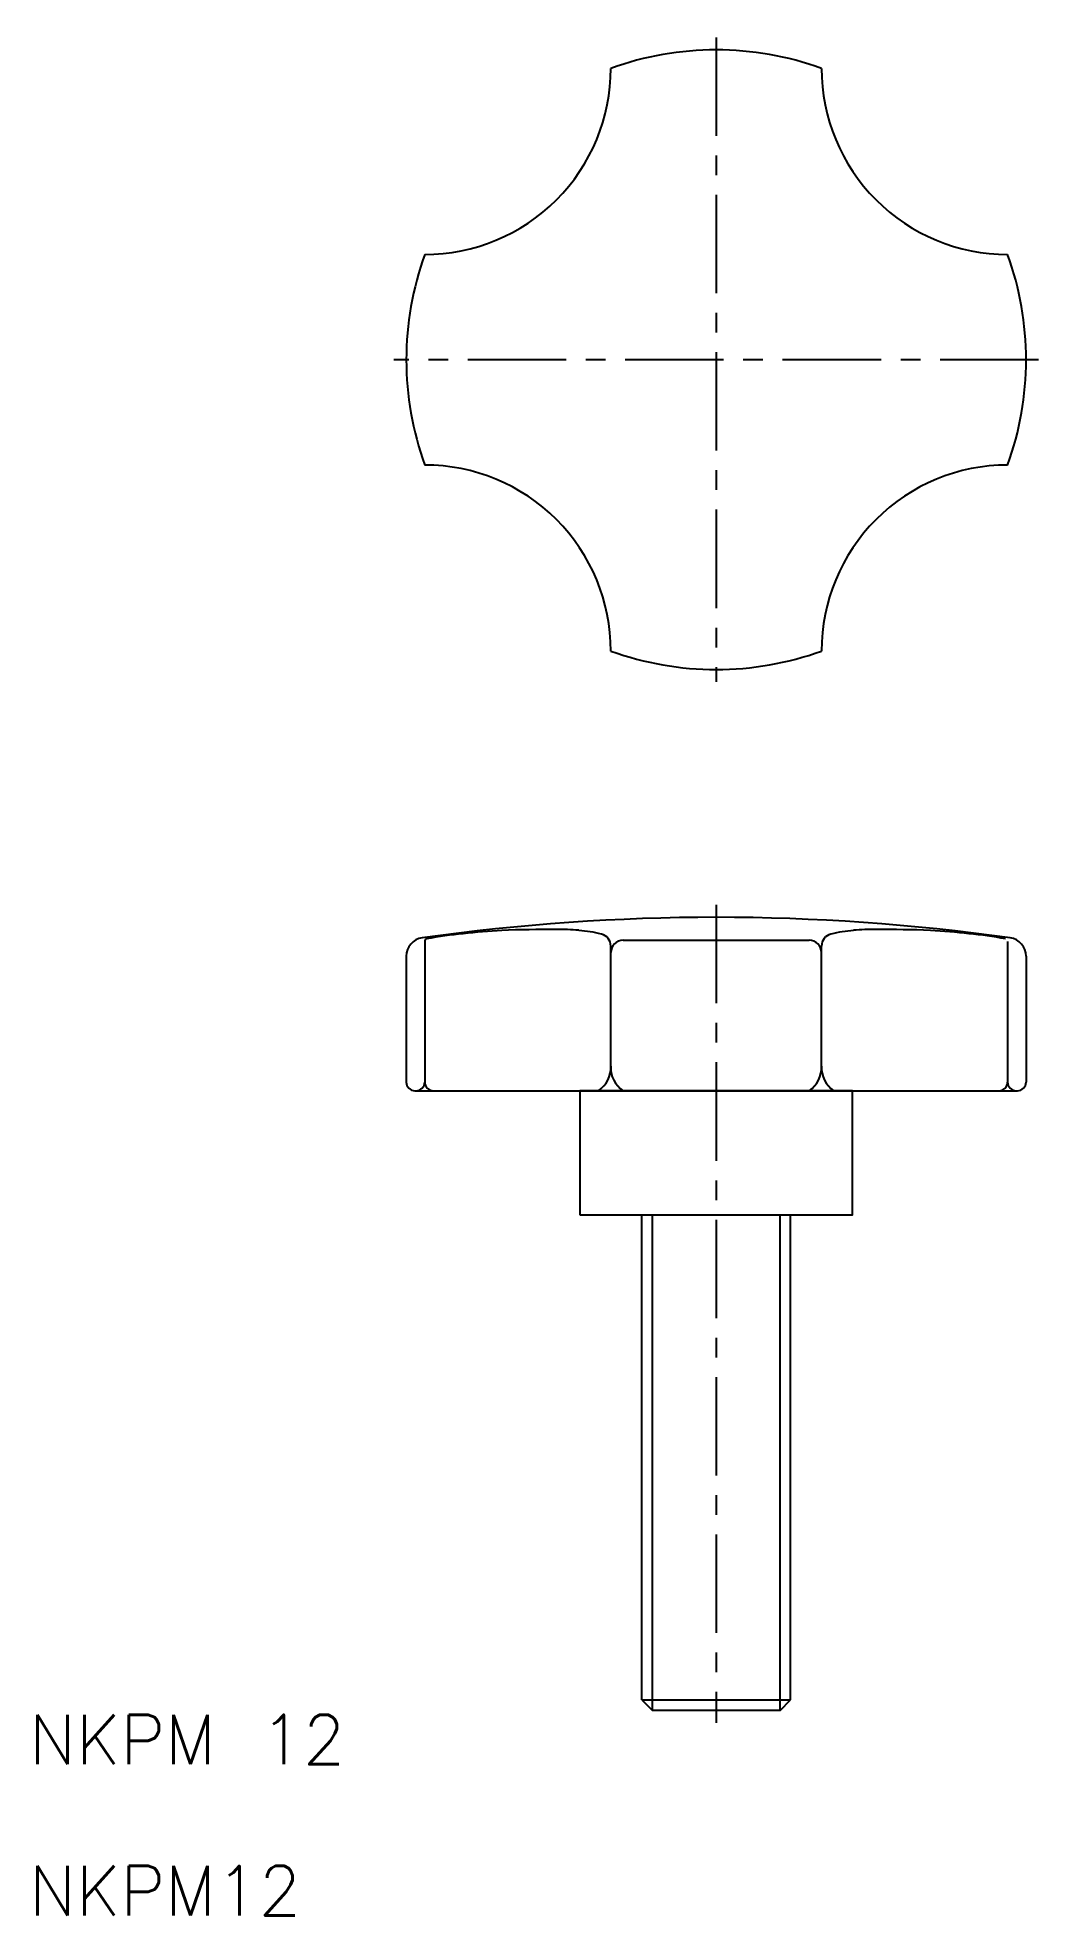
# Model space of a CAD drawing. Extents: x 58 to 139, y 69 to 220.
import ezdxf
from ezdxf.enums import TextEntityAlignment as Align

# ---------------------------------------------------------------- set-up
doc = ezdxf.new("R2010")
doc.units = 0
doc.header["$LTSCALE"] = 0.25
doc.linetypes.add('CENTER', pattern=[50.8, 31.75, -6.35, 6.35, -6.35])
doc.layers.get('0').update_dxf_attribs({"linetype": 'CONTINUOUS'})
doc.layers.add('CENTER', color=1, linetype='CENTER')
doc.styles.get("Standard").update_dxf_attribs({"font": 'txt.shx'})

msp = doc.modelspace()

# ---------------------------------------------------------------- linework, layer by layer
at = {"linetype": 'CONTINUOUS'}
for p, q in [((89.37, 147.55), (89.37, 136.2)), ((104.38, 137.5), (104.38, 147.18)), ((105.38, 147.65), (120.38, 147.65)), ((121.38, 137.5), (121.38, 147.18)), ((136.39, 147.55), (136.39, 136.2)), ((87.88, 146.36), (87.88, 136.2)), ((137.88, 146.36), (137.88, 136.2)), ((88.58, 135.5), (137.18, 135.5)), ((106.88, 86.35), (106.88, 125.5)), ((118.88, 86.35), (118.88, 125.5)), ((106.88, 86.35), (118.88, 86.35)), ((106.88, 86.35), (107.73, 85.5)), ((118.03, 85.5), (107.73, 85.5)), ((118.03, 85.5), (118.88, 86.35))]:
    msp.add_line(p, q, dxfattribs=at)
for p, q in [((100.73, 135.5), (100.73, 135.5)), ((112.88, 135.5), (112.88, 135.5))]:
    msp.add_line(p, q)
at = {"color": 3, "linetype": 'CONTINUOUS'}
for p, q in [((107.73, 85.5), (107.73, 125.5)), ((118.03, 85.5), (118.03, 125.5))]:
    msp.add_line(p, q, dxfattribs=at)
msp.add_lwpolyline([(101.88, 125.5), (123.88, 125.5), (123.88, 135.5), (101.88, 135.5)], close=True)
at = {"linetype": 'CONTINUOUS'}
for centre, radius, start, end in [((112.88, 194.5), 25, 70.1231, 109.8769), ((89.38, 218), 15, 269.9594, 0.0406), ((136.38, 218), 15, 179.9594, 270.0406), ((112.88, 194.5), 25, 160.1231, 199.8769), ((112.88, 194.5), 25, 340.1231, 19.8769), ((89.38, 171), 15, 359.9594, 90.0406), ((136.38, 171), 15, 89.9594, 180.0406), ((112.88, 194.5), 25, 250.1231, 289.8769), ((112.88, -20.5), 170, 81.9831, 98.0169), ((99.98, 18.59), 129.93, 90, 91.9383), ((99.98, 126.29), 22.24, 85.3244, 90), ((125.77, 126.29), 22.24, 90, 94.6756), ((125.77, 18.59), 129.93, 88.0617, 90), ((89.38, 146.36), 1.5, 98.0169, 180), ((89.57, 147.55), 0.208, 101.1584, 180), ((94.61, 122.01), 26.24, 94.6709, 101.1584), ((99.91, 82.9), 65.69, 93.7721, 96.4982), ((100.86, 136.95), 11.53, 76.1534, 85.3244), ((103.38, 147.18), 1, 0, 76.1534), ((105.38, 146.65), 1, 90, 180), ((120.38, 146.65), 1, 0, 90), ((122.38, 147.18), 1, 103.8466, 180), ((124.9, 136.95), 11.53, 94.6756, 103.8466), ((125.84, 82.9), 65.69, 83.5018, 86.2279), ((131.14, 122.01), 26.24, 78.8416, 85.3291), ((136.38, 146.36), 1.5, 0, 81.9831), ((102.1, 137.39), 2.28, 304.075, 2.7949), ((106.65, 137.39), 2.28, 177.2051, 235.925), ((119.1, 137.39), 2.28, 304.075, 2.7949), ((123.65, 137.39), 2.28, 177.2051, 235.925), ((88.58, 136.2), 0.7, 180, 270), ((88.67, 136.2), 0.7, 270, 0), ((90.07, 136.2), 0.7, 180, 270), ((135.69, 136.2), 0.7, 270, 0), ((137.09, 136.2), 0.7, 180, 270), ((137.18, 136.2), 0.7, 270, 0)]:
    msp.add_arc(centre, radius, start, end, dxfattribs=at)
at = {"layer": 'CENTER', "linetype": 'CENTER'}
for p, q in [((112.88, 220.5), (112.88, 168.5)), ((138.88, 194.5), (86.88, 194.5)), ((112.88, 150.5), (112.88, 84.5))]:
    msp.add_line(p, q, dxfattribs=at)

# ---------------------------------------------------------------- texts
at = {"color": 7, "linetype": 'CONTINUOUS'}
for s, p in [('NKPM 12', (57.45, 83.15)), ('NKPM12', (57.45, 70.95))]:
    msp.add_text(s, height=4, dxfattribs=at).set_placement(p, align=Align.MIDDLE_LEFT)

doc.saveas('drawing.dxf')
